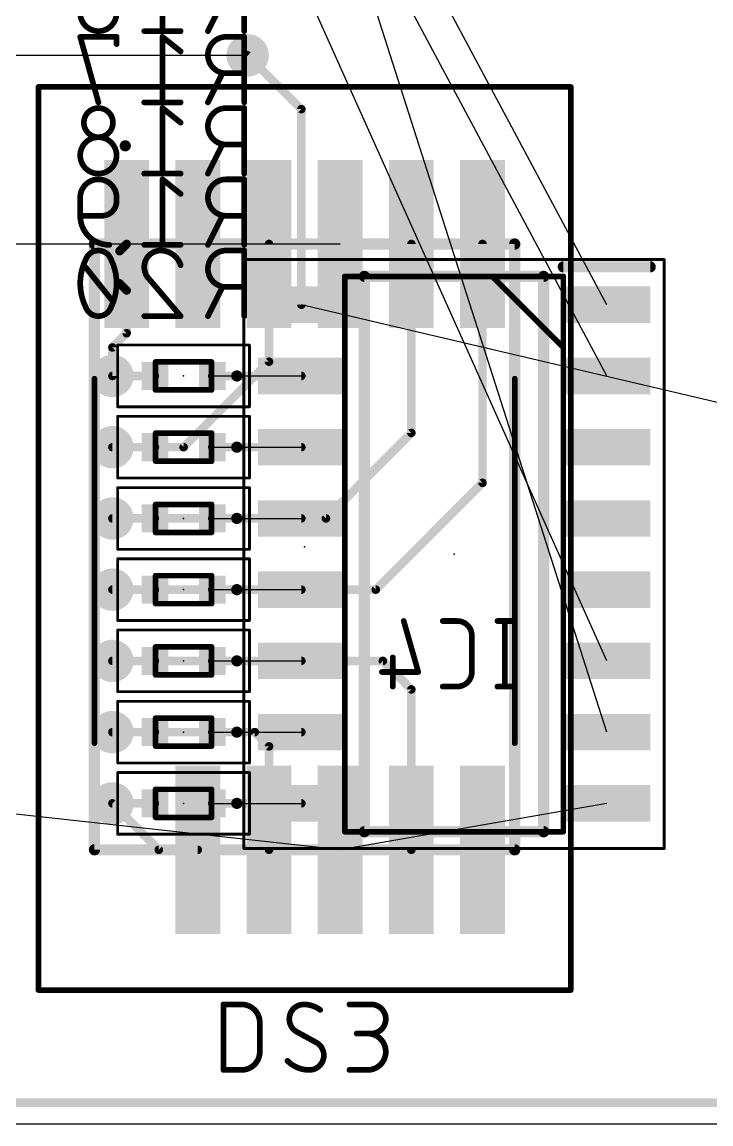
# Model space of a CAD drawing. Extents: x -15 to 70, y 0 to 100.
# Drawn here: x 25.18 to 37.48, y 0 to 19.64 of the extents above; entities that cross this region are included whole.
import ezdxf

# ---------------------------------------------------------------- set-up
doc = ezdxf.new("R2010")
doc.units = 0
for name, color, linetype in [('1', 12, 'CONTINUOUS'), ('15', 12, 'CONTINUOUS'), ('16', 132, 'CONTINUOUS'), ('18', 110, 'CONTINUOUS'), ('19', 53, 'CONTINUOUS'), ('2', 132, 'CONTINUOUS'), ('20', 31, 'CONTINUOUS'), ('21', 253, 'CONTINUOUS'), ('22', 253, 'CONTINUOUS'), ('23', 53, 'CONTINUOUS'), ('24', 53, 'CONTINUOUS'), ('25', 253, 'CONTINUOUS'), ('26', 253, 'CONTINUOUS'), ('51', 253, 'CONTINUOUS'), ('52', 253, 'CONTINUOUS')]:
    doc.layers.add(name, color=color, linetype=linetype)

# ---------------------------------------------------------------- blocks, each defined once
blk = doc.blocks.new('RECT')
blk.add_solid([(-0.5, -0.5), (0.5, -0.5), (-0.5, 0.5), (0.5, 0.5)])
blk = doc.blocks.new('ROUNDV')
at = {"const_width": 0.5}
blk.add_lwpolyline([(0, -0.25, 1), (0, 0.25, 1), (0, -0.25)], format="xyb", dxfattribs=at)

msp = doc.modelspace()

# ---------------------------------------------------------------- linework, layer by layer
at = {"layer": '1', "const_width": 0.1524}
for points in [[(26.924, 15.56), (27.051, 15.687)], [(29.591, 13.589), (29.591, 15.687)], [(32.131, 12.319), (32.131, 15.687)], [(33.401, 11.43), (33.401, 15.687)], [(26.924, 14.986), (26.924, 15.56)], [(27.051, 14.859), (26.924, 14.986)], [(27.051, 14.097), (27.051, 14.859)], [(26.797, 13.843), (27.051, 14.097)], [(26.797, 13.335), (26.797, 13.843)], [(28.067, 12.065), (29.591, 13.589)], [(30.607, 10.795), (32.131, 12.319)], [(26.797, 12.065), (28.067, 12.065)], [(31.496, 9.525), (33.401, 11.43)], [(26.797, 10.795), (30.607, 10.795)], [(26.797, 9.525), (31.496, 9.525)], [(26.797, 8.255), (31.623, 8.255)], [(31.623, 8.255), (32.131, 7.747)], [(32.131, 7.747), (32.131, 4.887)], [(26.797, 6.985), (29.337, 6.985)], [(29.337, 6.985), (29.591, 6.731)], [(29.591, 6.731), (29.591, 4.887)], [(26.797, 5.715), (27.625, 4.887)], [(27.625, 4.887), (28.321, 4.887)]]:
    msp.add_lwpolyline(points, dxfattribs=at)
at = {"layer": '1', "const_width": 0.0762}
for points in [[(27.0779, 15.6601, 1), (27.0241, 15.7139)], [(29.6291, 15.687, 1), (29.5529, 15.687)], [(32.1691, 15.687, 1), (32.0929, 15.687)], [(33.4391, 15.687, 1), (33.3629, 15.687)], [(26.9621, 15.56, 1), (26.8859, 15.56)], [(26.8971, 15.5869, 1), (26.9509, 15.5331)], [(26.8859, 14.986, 1), (26.9621, 14.986)], [(26.9509, 15.0129, 1), (26.8971, 14.9591)], [(27.0891, 14.859, 1), (27.0129, 14.859)], [(27.0241, 14.8321, 1), (27.0779, 14.8859)], [(27.0779, 14.0701, 1), (27.0241, 14.1239)], [(27.0129, 14.097, 1), (27.0891, 14.097)], [(26.8351, 13.843, 1), (26.7589, 13.843)], [(26.7701, 13.8699, 1), (26.8239, 13.8161)], [(29.5529, 13.589, 1), (29.6291, 13.589)], [(29.6179, 13.5621, 1), (29.5641, 13.6159)], [(26.7589, 13.335, 1), (26.8351, 13.335)], [(32.1579, 12.2921, 1), (32.1041, 12.3459)], [(32.0929, 12.319, 1), (32.1691, 12.319)], [(26.797, 12.1031, 1), (26.797, 12.0269)], [(28.0401, 12.0919, 1), (28.0939, 12.0381)], [(28.067, 12.0269, 1), (28.067, 12.1031)], [(33.3629, 11.43, 1), (33.4391, 11.43)], [(33.4279, 11.4031, 1), (33.3741, 11.4569)], [(26.797, 10.8331, 1), (26.797, 10.7569)], [(30.5801, 10.8219, 1), (30.6339, 10.7681)], [(30.607, 10.7569, 1), (30.607, 10.8331)], [(26.797, 9.5631, 1), (26.797, 9.4869)], [(31.4691, 9.5519, 1), (31.5229, 9.4981)], [(31.496, 9.4869, 1), (31.496, 9.5631)], [(26.797, 8.2931, 1), (26.797, 8.2169)], [(31.6499, 8.2819, 1), (31.5961, 8.2281)], [(31.623, 8.2169, 1), (31.623, 8.2931)], [(32.1691, 7.747, 1), (32.0929, 7.747)], [(32.1041, 7.7201, 1), (32.1579, 7.7739)], [(26.797, 7.0231, 1), (26.797, 6.9469)], [(29.3639, 7.0119, 1), (29.3101, 6.9581)], [(29.337, 6.9469, 1), (29.337, 7.0231)], [(29.6291, 6.731, 1), (29.5529, 6.731)], [(29.5641, 6.7041, 1), (29.6179, 6.7579)], [(26.8239, 5.7419, 1), (26.7701, 5.6881)], [(27.625, 4.9251, 1), (27.625, 4.8489)], [(27.5981, 4.8601, 1), (27.6519, 4.9139)], [(28.321, 4.8489, 1), (28.321, 4.9251)], [(29.5529, 4.887, 1), (29.6291, 4.887)], [(32.0929, 4.887, 1), (32.1691, 4.887)]]:
    msp.add_lwpolyline(points, format="xyb", dxfattribs=at)
at = {"layer": '15', "const_width": 0.1524}
msp.add_lwpolyline([(69.215, 0.381), (0.381, 0.381)], dxfattribs=at)
at = {"layer": '16', "const_width": 0.1524}
for points in [[(30.168, 18.092), (29.21, 19.05)], [(30.168, 14.605), (30.168, 18.092)], [(27.555, 13.335), (26.797, 13.335)], [(28.579, 13.335), (30.168, 13.335)], [(27.555, 12.065), (26.797, 12.065)], [(28.579, 12.065), (30.168, 12.065)], [(27.555, 10.795), (26.797, 10.795)], [(28.579, 10.795), (30.168, 10.795)], [(27.555, 9.525), (26.797, 9.525)], [(28.579, 9.525), (30.168, 9.525)], [(27.555, 8.255), (26.797, 8.255)], [(28.579, 8.255), (30.168, 8.255)], [(27.555, 6.985), (26.797, 6.985)], [(28.579, 6.985), (30.168, 6.985)], [(27.555, 5.715), (26.797, 5.715)], [(28.579, 5.715), (30.168, 5.715)]]:
    msp.add_lwpolyline(points, dxfattribs=at)
at = {"layer": '16', "const_width": 0.0762}
for points in [[(29.2369, 19.0769, 1), (29.1831, 19.0231)], [(30.2061, 18.092, 1), (30.1299, 18.092)], [(30.1411, 18.0651, 1), (30.1949, 18.1189)], [(30.1299, 14.605, 1), (30.2061, 14.605)], [(26.797, 13.3731, 1), (26.797, 13.2969)], [(27.555, 13.2969, 1), (27.555, 13.3731)], [(28.579, 13.3731, 1), (28.579, 13.2969)], [(30.168, 13.2969, 1), (30.168, 13.3731)], [(26.797, 12.1031, 1), (26.797, 12.0269)], [(27.555, 12.0269, 1), (27.555, 12.1031)], [(28.579, 12.1031, 1), (28.579, 12.0269)], [(30.168, 12.0269, 1), (30.168, 12.1031)], [(26.797, 10.8331, 1), (26.797, 10.7569)], [(27.555, 10.7569, 1), (27.555, 10.8331)], [(28.579, 10.8331, 1), (28.579, 10.7569)], [(30.168, 10.7569, 1), (30.168, 10.8331)], [(26.797, 9.5631, 1), (26.797, 9.4869)], [(27.555, 9.4869, 1), (27.555, 9.5631)], [(28.579, 9.5631, 1), (28.579, 9.4869)], [(30.168, 9.4869, 1), (30.168, 9.5631)], [(26.797, 8.2931, 1), (26.797, 8.2169)], [(27.555, 8.2169, 1), (27.555, 8.2931)], [(28.579, 8.2931, 1), (28.579, 8.2169)], [(30.168, 8.2169, 1), (30.168, 8.2931)], [(26.797, 7.0231, 1), (26.797, 6.9469)], [(27.555, 6.9469, 1), (27.555, 7.0231)], [(28.579, 7.0231, 1), (28.579, 6.9469)], [(30.168, 6.9469, 1), (30.168, 7.0231)], [(26.797, 5.7531, 1), (26.797, 5.6769)], [(27.555, 5.6769, 1), (27.555, 5.7531)], [(28.579, 5.7531, 1), (28.579, 5.6769)], [(30.168, 5.6769, 1), (30.168, 5.7531)]]:
    msp.add_lwpolyline(points, format="xyb", dxfattribs=at)
at = {"layer": '19'}
for p, q in [((35.618, 6.985), (28.551, 29.083)), ((35.618, 14.605), (28.551, 27.813)), ((35.618, 13.335), (28.551, 26.543)), ((35.618, 8.255), (28.551, 24.003)), ((29.21, 19.05), (17.78, 19.05)), ((30.861, 15.687), (19.812, 15.687)), ((44.749, 11.176), (30.168, 14.605)), ((28.579, 13.335), (30.168, 13.335)), ((28.579, 12.065), (30.168, 12.065)), ((28.579, 10.795), (30.168, 10.795)), ((28.579, 9.525), (30.168, 9.525)), ((28.579, 8.255), (30.168, 8.255)), ((28.579, 6.985), (30.168, 6.985)), ((30.861, 4.887), (23.299, 5.715)), ((28.579, 5.715), (30.168, 5.715)), ((35.618, 5.715), (30.861, 4.887))]:
    msp.add_line(p, q, dxfattribs=at)
at = {"layer": '2', "const_width": 0.1524}
msp.add_lwpolyline([(69.215, 0.381), (0.381, 0.381)], dxfattribs=at)
at = {"layer": '20'}
msp.add_line((0, 0), (69.596, 0), dxfattribs=at)
at = {"layer": '21'}
for points, const_width in [([(27.026, 17.487, 1), (27.026, 17.387)], 0.1), ([(27.026, 17.387, 1), (27.026, 17.487)], 0.1), ([(27.026, 17.512, 1), (27.026, 17.462)], 0.05), ([(27.026, 17.462, 1), (27.026, 17.512)], 0.05), ([(27.026, 17.412, 1), (27.026, 17.362)], 0.05), ([(27.026, 17.362, 1), (27.026, 17.412)], 0.05), ([(26.501, 13.287, 1), (26.451, 13.287)], 0.05), ([(34.001, 13.287, 1), (33.951, 13.287)], 0.05), ([(26.451, 6.787, 1), (26.501, 6.787)], 0.05), ([(33.951, 6.787, 1), (34.001, 6.787)], 0.05)]:
    msp.add_lwpolyline(points, format="xyb", dxfattribs=dict(at, const_width=const_width))
at = {"layer": '21', "const_width": 0.1}
for points in [[(26.476, 13.287), (26.476, 6.787)], [(33.976, 13.287), (33.976, 6.787)]]:
    msp.add_lwpolyline(points, dxfattribs=at)
at = {"layer": '22', "const_width": 0.2}
for points in [[(36.393, 15.28), (34.843, 15.28)], [(34.493, 15.11), (31.293, 15.11)], [(31.293, 15.11), (31.293, 5.21)], [(34.493, 5.21), (34.493, 15.11)], [(31.293, 5.21), (34.493, 5.21)]]:
    msp.add_lwpolyline(points, dxfattribs=at)
at = {"layer": '22'}
for points, const_width in [([(34.843, 15.33, 1), (34.843, 15.23)], 0.1), ([(36.393, 15.23, 1), (36.393, 15.33)], 0.1), ([(31.293, 15.16, 1), (31.293, 15.06)], 0.1), ([(31.343, 15.11, 1), (31.243, 15.11)], 0.1), ([(34.543, 15.11, 1), (34.443, 15.11)], 0.1), ([(34.493, 15.06, 1), (34.493, 15.16)], 0.1), ([(29.017, 13.385, 1), (29.017, 13.285)], 0.1), ([(29.017, 13.285, 1), (29.017, 13.385)], 0.1), ([(29.017, 13.41, 1), (29.017, 13.36)], 0.05), ([(29.017, 13.36, 1), (29.017, 13.41)], 0.05), ([(29.017, 13.31, 1), (29.017, 13.26)], 0.05), ([(29.017, 13.26, 1), (29.017, 13.31)], 0.05), ([(29.017, 12.115, 1), (29.017, 12.015)], 0.1), ([(29.017, 12.015, 1), (29.017, 12.115)], 0.1), ([(29.017, 12.14, 1), (29.017, 12.09)], 0.05), ([(29.017, 12.04, 1), (29.017, 11.99)], 0.05), ([(29.017, 12.09, 1), (29.017, 12.14)], 0.05), ([(29.017, 11.99, 1), (29.017, 12.04)], 0.05), ([(29.017, 10.845, 1), (29.017, 10.745)], 0.1), ([(29.017, 10.745, 1), (29.017, 10.845)], 0.1), ([(29.017, 10.87, 1), (29.017, 10.82)], 0.05), ([(29.017, 10.82, 1), (29.017, 10.87)], 0.05), ([(29.017, 10.77, 1), (29.017, 10.72)], 0.05), ([(29.017, 10.72, 1), (29.017, 10.77)], 0.05), ([(29.017, 9.575, 1), (29.017, 9.475)], 0.1), ([(29.017, 9.475, 1), (29.017, 9.575)], 0.1), ([(29.017, 9.6, 1), (29.017, 9.55)], 0.05), ([(29.017, 9.5, 1), (29.017, 9.45)], 0.05), ([(29.017, 9.55, 1), (29.017, 9.6)], 0.05), ([(29.017, 9.45, 1), (29.017, 9.5)], 0.05), ([(29.017, 8.305, 1), (29.017, 8.205)], 0.1), ([(29.017, 8.205, 1), (29.017, 8.305)], 0.1), ([(29.017, 8.33, 1), (29.017, 8.28)], 0.05), ([(29.017, 8.23, 1), (29.017, 8.18)], 0.05), ([(29.017, 8.28, 1), (29.017, 8.33)], 0.05), ([(29.017, 8.18, 1), (29.017, 8.23)], 0.05), ([(29.017, 7.035, 1), (29.017, 6.935)], 0.1), ([(29.017, 6.935, 1), (29.017, 7.035)], 0.1), ([(29.017, 7.06, 1), (29.017, 7.01)], 0.05), ([(29.017, 7.01, 1), (29.017, 7.06)], 0.05), ([(29.017, 6.96, 1), (29.017, 6.91)], 0.05), ([(29.017, 6.91, 1), (29.017, 6.96)], 0.05), ([(29.017, 5.765, 1), (29.017, 5.665)], 0.1), ([(29.017, 5.665, 1), (29.017, 5.765)], 0.1), ([(29.017, 5.79, 1), (29.017, 5.74)], 0.05), ([(29.017, 5.69, 1), (29.017, 5.64)], 0.05), ([(29.017, 5.74, 1), (29.017, 5.79)], 0.05), ([(29.017, 5.64, 1), (29.017, 5.69)], 0.05), ([(31.293, 5.26, 1), (31.293, 5.16)], 0.1), ([(34.493, 5.16, 1), (34.493, 5.26)], 0.1), ([(31.243, 5.21, 1), (31.343, 5.21)], 0.1), ([(34.443, 5.21, 1), (34.543, 5.21)], 0.1)]:
    msp.add_lwpolyline(points, format="xyb", dxfattribs=dict(at, const_width=const_width))
at = {"layer": '23'}
msp.add_point((30.226, 10.287), dxfattribs=at)
at = {"layer": '24'}
for p in [(28.067, 13.335), (28.067, 12.065), (28.067, 10.795), (32.893, 10.16), (28.067, 9.525), (28.067, 8.255), (28.067, 6.985), (28.067, 5.715)]:
    msp.add_point(p, dxfattribs=at)
at = {"layer": '25', "const_width": 0.1016}
for points in [[(28.7775, 0.9628), (28.7775, 2.1312)], [(28.7775, 2.1312), (29.1021, 2.1312)], [(31.0254, 2.1312), (31.4149, 2.1312)], [(29.4266, 1.8066), (29.4266, 1.2874)], [(30.4398, 1.4496), (30.0828, 1.6444)], [(31.4149, 1.6119), (31.1552, 1.6119)], [(29.1021, 0.9628), (28.7775, 0.9628)], [(31.0254, 0.9628), (31.3499, 0.9628)]]:
    msp.add_lwpolyline(points, dxfattribs=at)
at = {"layer": '25'}
for points, const_width in [([(28.8029, 2.1312, 1), (28.7521, 2.1312)], 0.0508), ([(28.7775, 2.1566, 1), (28.7775, 2.1058)], 0.0508), ([(29.4266, 1.8066, 0.4142), (29.1021, 2.1312)], 0.1016), ([(29.1021, 2.1566, 1), (29.1021, 2.1058)], 0.0508), ([(29.1021, 2.1058, 1), (29.1021, 2.1566)], 0.0508), ([(30.2126, 2.1312, 0.4142), (29.953, 1.8716)], 0.1016), ([(30.5047, 2.0338, 0.1623), (30.2126, 2.1312)], 0.1016), ([(30.2126, 2.1566, 1), (30.2126, 2.1058)], 0.0508), ([(30.2126, 2.1058, 1), (30.2126, 2.1566)], 0.0508), ([(31.0254, 2.1566, 1), (31.0254, 2.1058)], 0.0508), ([(31.4149, 1.6119, 1), (31.4149, 2.1312)], 0.1016), ([(31.4149, 2.1566, 1), (31.4149, 2.1058)], 0.0508), ([(31.4149, 2.1058, 1), (31.4149, 2.1566)], 0.0508), ([(30.4895, 2.0135, 1), (30.5199, 2.0542)], 0.0508), ([(29.452, 1.8066, 1), (29.4012, 1.8066)], 0.0508), ([(29.4012, 1.8066, 1), (29.452, 1.8066)], 0.0508), ([(29.953, 1.8716, 0.2656), (30.0828, 1.6444)], 0.1016), ([(29.9783, 1.8716, 1), (29.9276, 1.8716)], 0.0508), ([(29.9276, 1.8716, 1), (29.9784, 1.8716)], 0.0508), ([(30.0949, 1.6667, 1), (30.0706, 1.6221)], 0.0508), ([(30.0699, 1.6225, 1), (30.0957, 1.6662)], 0.0508), ([(31.1552, 1.6373, 1), (31.1552, 1.5865)], 0.0508), ([(31.3499, 0.9628, 1), (31.3499, 1.6119)], 0.1016), ([(31.3499, 1.6373, 1), (31.3499, 1.5865)], 0.0508), ([(31.4149, 1.6373, 1), (31.4149, 1.5865)], 0.0508), ([(31.4149, 1.5865, 1), (31.4149, 1.6373)], 0.0508), ([(30.5696, 1.2224, 0.2656), (30.4398, 1.4496)], 0.1016), ([(30.4527, 1.4715, 1), (30.4269, 1.4277)], 0.0508), ([(30.4276, 1.4273, 1), (30.4519, 1.4719)], 0.0508), ([(29.1021, 0.9628, 0.4142), (29.4266, 1.2874)], 0.1016), ([(29.452, 1.2874, 1), (29.4012, 1.2874)], 0.0508), ([(29.4012, 1.2874, 1), (29.452, 1.2874)], 0.0508), ([(30.31, 0.9628, 0.4142), (30.5696, 1.2224)], 0.1016), ([(30.595, 1.2224, 1), (30.5442, 1.2224)], 0.0508), ([(30.5442, 1.2224, 1), (30.595, 1.2224)], 0.0508), ([(28.7775, 0.9882, 1), (28.7775, 0.9374)], 0.0508), ([(28.7521, 0.9628, 1), (28.8029, 0.9628)], 0.0508), ([(29.1021, 0.9882, 1), (29.1021, 0.9374)], 0.0508), ([(29.1021, 0.9374, 1), (29.1021, 0.9882)], 0.0508), ([(29.9205, 1.1251, 0.2), (30.31, 0.9628)], 0.1016), ([(29.9385, 1.143, 1), (29.9025, 1.1072)], 0.0508), ([(30.31, 0.9882, 1), (30.31, 0.9374)], 0.0508), ([(30.31, 0.9374, 1), (30.31, 0.9882)], 0.0508), ([(31.0254, 0.9882, 1), (31.0254, 0.9374)], 0.0508), ([(31.3499, 0.9882, 1), (31.3499, 0.9374)], 0.0508), ([(31.3499, 0.9374, 1), (31.3499, 0.9882)], 0.0508)]:
    msp.add_lwpolyline(points, format="xyb", dxfattribs=dict(at, const_width=const_width))
at = {"layer": '26', "const_width": 0.1016}
for points in [[(27.6897, 20.6502), (27.6897, 19.4818)], [(29.1499, 19.4818), (29.1499, 20.6502)], [(28.5008, 19.4818), (28.7604, 20.0011)], [(28.0142, 19.4818), (27.3651, 19.4818)], [(26.8712, 19.3802), (26.2221, 19.3802)], [(26.2221, 19.3802), (26.5467, 18.2118)], [(26.8712, 19.2504), (26.8712, 19.3802)], [(28.0142, 19.1206), (27.6897, 19.3802)], [(27.6897, 19.3802), (27.6897, 18.2118)], [(29.1499, 19.3802), (28.8253, 19.3802)], [(29.1499, 18.2118), (29.1499, 19.3802)], [(28.5008, 18.2118), (28.7604, 18.7311)], [(28.8253, 18.7311), (29.1499, 18.7311)], [(28.0142, 18.2118), (27.3651, 18.2118)], [(28.0142, 17.8506), (27.6897, 18.1102)], [(27.6897, 18.1102), (27.6897, 16.9418)], [(29.1499, 18.1102), (28.8253, 18.1102)], [(29.1499, 16.9418), (29.1499, 18.1102)], [(28.5008, 16.9418), (28.7604, 17.4611)], [(28.8253, 17.4611), (29.1499, 17.4611)], [(28.0142, 16.9418), (27.3651, 16.9418)], [(28.0142, 16.5806), (27.6897, 16.8402)], [(27.6897, 16.8402), (27.6897, 15.6718)], [(29.1499, 16.8402), (28.8253, 16.8402)], [(29.1499, 15.6718), (29.1499, 16.8402)], [(26.2221, 16.5156), (26.2221, 16.1911)], [(26.8712, 16.4507), (26.8712, 16.5156)], [(26.2221, 16.1911), (26.6116, 16.1911)], [(28.5008, 15.6718), (28.7604, 16.1911)], [(28.8253, 16.1911), (29.1499, 16.1911)], [(28.0142, 15.6718), (27.3651, 15.6718)], [(29.1499, 15.5702), (28.8253, 15.5702)], [(29.1499, 14.4018), (29.1499, 15.5702)], [(26.8063, 14.6614), (26.287, 15.3106)], [(27.4625, 15.0509), (28.0142, 14.4018)], [(28.5008, 14.4018), (28.7604, 14.9211)], [(28.8253, 14.9211), (29.1499, 14.9211)], [(28.0142, 14.4018), (27.3651, 14.4018)], [(31.9948, 8.9662), (32.2545, 8.0574)], [(32.9506, 8.9662), (32.691, 8.9662)], [(33.9266, 8.9662), (33.667, 8.9662)], [(33.7968, 8.9662), (33.7968, 7.7978)], [(33.2103, 8.0574), (33.2103, 8.7066)], [(31.8001, 8.3171), (31.8001, 7.7978)], [(32.2545, 8.0574), (31.6054, 8.0574)], [(32.691, 7.7978), (32.9506, 7.7978)], [(33.9266, 7.7978), (33.667, 7.7978)]]:
    msp.add_lwpolyline(points, dxfattribs=at)
at = {"layer": '26'}
for points, const_width in [([(26.2221, 19.8064, 1), (26.8712, 19.8064)], 0.1016), ([(27.3651, 19.5072, 1), (27.3651, 19.4564)], 0.0508), ([(27.6643, 19.4818, 1), (27.7151, 19.4818)], 0.0508), ([(28.0142, 19.4564, 1), (28.0142, 19.5072)], 0.0508), ([(28.478, 19.4932, 1), (28.5235, 19.4704)], 0.0508), ([(29.1245, 19.4818, 1), (29.1753, 19.4818)], 0.0508), ([(26.2221, 19.4056, 1), (26.2221, 19.3548)], 0.0508), ([(26.2466, 19.387, 1), (26.1977, 19.3734)], 0.0508), ([(26.8966, 19.3802, 1), (26.8458, 19.3802)], 0.0508), ([(26.8458, 19.2504, 1), (26.8966, 19.2504)], 0.0508), ([(26.8712, 19.3548, 1), (26.8712, 19.4056)], 0.0508), ([(27.7055, 19.4, 1), (27.6738, 19.3604)], 0.0508), ([(27.7151, 19.3802, 1), (27.6643, 19.3802)], 0.0508), ([(28.8253, 19.3802, 1), (28.8253, 18.7311)], 0.1016), ([(28.8253, 19.4056, 1), (28.8253, 19.3548)], 0.0508), ([(28.8253, 19.3548, 1), (28.8253, 19.4056)], 0.0508), ([(29.1753, 19.3802, 1), (29.1245, 19.3802)], 0.0508), ([(29.1499, 19.3548, 1), (29.1499, 19.4056)], 0.0508), ([(27.9984, 19.1007, 1), (28.0301, 19.1404)], 0.0508), ([(28.7831, 18.7197, 1), (28.7377, 18.7424)], 0.0508), ([(28.8253, 18.7565, 1), (28.8253, 18.7057)], 0.0508), ([(28.8253, 18.7057, 1), (28.8253, 18.7565)], 0.0508), ([(29.1499, 18.7057, 1), (29.1499, 18.7565)], 0.0508), ([(26.8063, 17.8506, 1), (26.287, 17.8506)], 0.1016), ([(26.5222, 18.205, 1), (26.5712, 18.2186)], 0.0508), ([(27.3651, 18.2372, 1), (27.3651, 18.1864)], 0.0508), ([(27.6643, 18.2118, 1), (27.7151, 18.2118)], 0.0508), ([(27.7055, 18.13, 1), (27.6738, 18.0904)], 0.0508), ([(27.7151, 18.1102, 1), (27.6643, 18.1102)], 0.0508), ([(28.0142, 18.1864, 1), (28.0142, 18.2372)], 0.0508), ([(28.478, 18.2232, 1), (28.5235, 18.2004)], 0.0508), ([(28.8253, 18.1102, 1), (28.8253, 17.4611)], 0.1016), ([(28.8253, 18.1356, 1), (28.8253, 18.0848)], 0.0508), ([(28.8253, 18.0848, 1), (28.8253, 18.1356)], 0.0508), ([(29.1245, 18.2118, 1), (29.1753, 18.2118)], 0.0508), ([(29.1753, 18.1102, 1), (29.1245, 18.1102)], 0.0508), ([(29.1499, 18.0848, 1), (29.1499, 18.1356)], 0.0508), ([(26.287, 17.8506, 1), (26.8063, 17.8506)], 0.1016), ([(26.3124, 17.8506, 1), (26.2616, 17.8506)], 0.0508), ([(26.8317, 17.8506, 1), (26.7809, 17.8506)], 0.0508), ([(27.9984, 17.8307, 1), (28.0301, 17.8704)], 0.0508), ([(26.2616, 17.8506, 1), (26.3124, 17.8506)], 0.0508), ([(26.7809, 17.8506, 1), (26.8317, 17.8506)], 0.0508), ([(26.8712, 17.2664, 1), (26.2221, 17.2664)], 0.1016), ([(28.7831, 17.4497, 1), (28.7377, 17.4724)], 0.0508), ([(28.8253, 17.4865, 1), (28.8253, 17.4357)], 0.0508), ([(28.8253, 17.4357, 1), (28.8253, 17.4865)], 0.0508), ([(29.1499, 17.4357, 1), (29.1499, 17.4865)], 0.0508), ([(26.2221, 17.2664, 1), (26.8712, 17.2664)], 0.1016), ([(26.2475, 17.2664, 1), (26.1967, 17.2664)], 0.0508), ([(26.1967, 17.2664, 1), (26.2475, 17.2664)], 0.0508), ([(26.8966, 17.2664, 1), (26.8458, 17.2664)], 0.0508), ([(26.8458, 17.2664, 1), (26.8966, 17.2664)], 0.0508), ([(27.3651, 16.9672, 1), (27.3651, 16.9164)], 0.0508), ([(27.6643, 16.9418, 1), (27.7151, 16.9418)], 0.0508), ([(28.0142, 16.9164, 1), (28.0142, 16.9672)], 0.0508), ([(28.478, 16.9532, 1), (28.5235, 16.9304)], 0.0508), ([(29.1245, 16.9418, 1), (29.1753, 16.9418)], 0.0508), ([(26.8712, 16.5156, 1), (26.2221, 16.5156)], 0.1016), ([(27.7055, 16.86, 1), (27.6738, 16.8204)], 0.0508), ([(27.7151, 16.8402, 1), (27.6643, 16.8402)], 0.0508), ([(28.8253, 16.8402, 1), (28.8253, 16.1911)], 0.1016), ([(28.8253, 16.8656, 1), (28.8253, 16.8148)], 0.0508), ([(28.8253, 16.8148, 1), (28.8253, 16.8656)], 0.0508), ([(29.1753, 16.8402, 1), (29.1245, 16.8402)], 0.0508), ([(29.1499, 16.8148, 1), (29.1499, 16.8656)], 0.0508), ([(26.2475, 16.5156, 1), (26.1967, 16.5156)], 0.0508), ([(26.1967, 16.5156, 1), (26.2475, 16.5156)], 0.0508), ([(26.6116, 16.1911, 0.4142), (26.8712, 16.4507)], 0.1016), ([(26.8966, 16.5156, 1), (26.8458, 16.5156)], 0.0508), ([(26.8458, 16.5156, 1), (26.8966, 16.5156)], 0.0508), ([(26.8966, 16.4507, 1), (26.8458, 16.4507)], 0.0508), ([(27.9984, 16.5607, 1), (28.0301, 16.6004)], 0.0508), ([(26.8458, 16.4507, 1), (26.8966, 16.4507)], 0.0508), ([(26.2221, 16.2165, 1), (26.2221, 16.1657)], 0.0508), ([(26.2221, 16.1911, 0.4142), (26.7414, 15.6718)], 0.1016), ([(26.2475, 16.1911, 1), (26.1967, 16.1911)], 0.0508), ([(26.1967, 16.1911, 1), (26.2475, 16.1911)], 0.0508), ([(26.6116, 16.2165, 1), (26.6116, 16.1657)], 0.0508), ([(26.6116, 16.1657, 1), (26.6116, 16.2165)], 0.0508), ([(28.7831, 16.1797, 1), (28.7377, 16.2024)], 0.0508), ([(28.8253, 16.2165, 1), (28.8253, 16.1657)], 0.0508), ([(28.8253, 16.1657, 1), (28.8253, 16.2165)], 0.0508), ([(29.1499, 16.1657, 1), (29.1499, 16.2165)], 0.0508), ([(26.7414, 15.6464, 1), (26.7414, 15.6972)], 0.0508), ([(27.3651, 15.6972, 1), (27.3651, 15.6464)], 0.0508), ([(28.0142, 15.6464, 1), (28.0142, 15.6972)], 0.0508), ([(26.5467, 15.5702, 0.3205), (26.3195, 15.4079)], 0.1016), ([(26.7739, 15.4079, 0.3205), (26.5467, 15.5702)], 0.1016), ([(26.5467, 15.5956, 1), (26.5467, 15.5448)], 0.0508), ([(26.5467, 15.5448, 1), (26.5467, 15.5956)], 0.0508), ([(27.6572, 15.5702, 0.4142), (27.3651, 15.2781)], 0.1016), ([(28.0142, 15.3106, 0.3252), (27.6572, 15.5702)], 0.1016), ([(27.6572, 15.5956, 1), (27.6572, 15.5448)], 0.0508), ([(27.6572, 15.5448, 1), (27.6572, 15.5956)], 0.0508), ([(27.6643, 15.6718, 1), (27.7151, 15.6718)], 0.0508), ([(28.478, 15.6832, 1), (28.5235, 15.6604)], 0.0508), ([(28.8253, 15.5702, 1), (28.8253, 14.9211)], 0.1016), ([(28.8253, 15.5956, 1), (28.8253, 15.5448)], 0.0508), ([(28.8253, 15.5448, 1), (28.8253, 15.5956)], 0.0508), ([(29.1245, 15.6718, 1), (29.1753, 15.6718)], 0.0508), ([(29.1753, 15.5702, 1), (29.1245, 15.5702)], 0.0508), ([(29.1499, 15.5448, 1), (29.1499, 15.5956)], 0.0508), ([(26.3195, 15.4079, 0.1139), (26.2221, 14.986)], 0.1016), ([(26.3069, 15.3264, 1), (26.2672, 15.2947)], 0.0508), ([(26.2955, 15.4162, 1), (26.3435, 15.3997)], 0.0508), ([(26.3423, 15.3968, 1), (26.2967, 15.4191)], 0.0508), ([(26.7967, 15.4191, 1), (26.751, 15.3968)], 0.0508), ([(26.8712, 14.986, 0.1139), (26.7739, 15.4079)], 0.1016), ([(26.7498, 15.3997, 1), (26.7979, 15.4162)], 0.0508), ([(27.3651, 15.2781, 0.2053), (27.4625, 15.0509)], 0.1016), ([(27.3905, 15.2781, 1), (27.3397, 15.2781)], 0.0508), ([(27.9901, 15.3027, 1), (28.0384, 15.3184)], 0.0508), ([(27.3397, 15.2781, 1), (27.3905, 15.2781)], 0.0508), ([(26.2221, 14.986, 0.1139), (26.3195, 14.5641)], 0.1016), ([(26.2475, 14.986, 1), (26.1967, 14.986)], 0.0508), ([(26.1967, 14.986, 1), (26.2475, 14.986)], 0.0508), ([(26.7739, 14.5641, 0.1139), (26.8712, 14.986)], 0.1016), ([(26.8966, 14.986, 1), (26.8458, 14.986)], 0.0508), ([(26.8458, 14.986, 1), (26.8966, 14.986)], 0.0508), ([(27.4818, 15.0674, 1), (27.4431, 15.0345)], 0.0508), ([(27.445, 15.0325, 1), (27.48, 15.0693)], 0.0508), ([(28.7831, 14.9097, 1), (28.7377, 14.9324)], 0.0508), ([(28.8253, 14.9465, 1), (28.8253, 14.8957)], 0.0508), ([(28.8253, 14.8957, 1), (28.8253, 14.9465)], 0.0508), ([(29.1499, 14.8957, 1), (29.1499, 14.9465)], 0.0508), ([(26.3195, 14.5641, 0.3205), (26.5467, 14.4018)], 0.1016), ([(26.3435, 14.5723, 1), (26.2955, 14.5558)], 0.0508), ([(26.2967, 14.5529, 1), (26.3423, 14.5752)], 0.0508), ([(26.5467, 14.4018, 0.3205), (26.7739, 14.5641)], 0.1016), ([(26.751, 14.5752, 1), (26.7967, 14.5529)], 0.0508), ([(26.7979, 14.5558, 1), (26.7498, 14.5723)], 0.0508), ([(26.7865, 14.6456, 1), (26.8262, 14.6773)], 0.0508), ([(26.5467, 14.4272, 1), (26.5467, 14.3764)], 0.0508), ([(26.5467, 14.3764, 1), (26.5467, 14.4272)], 0.0508), ([(27.3651, 14.4272, 1), (27.3651, 14.3764)], 0.0508), ([(27.9949, 14.3853, 1), (28.0336, 14.4183)], 0.0508), ([(28.0142, 14.3764, 1), (28.0142, 14.4272)], 0.0508), ([(28.478, 14.4132, 1), (28.5235, 14.3904)], 0.0508), ([(29.1245, 14.4018, 1), (29.1753, 14.4018)], 0.0508), ([(32.0193, 8.9732, 1), (31.9704, 8.9592)], 0.0508), ([(32.691, 8.9916, 1), (32.691, 8.9408)], 0.0508), ([(33.2103, 8.7066, 0.4142), (32.9506, 8.9662)], 0.1016), ([(32.9506, 8.9916, 1), (32.9506, 8.9408)], 0.0508), ([(32.9506, 8.9408, 1), (32.9506, 8.9916)], 0.0508), ([(33.667, 8.9916, 1), (33.667, 8.9408)], 0.0508), ([(33.8222, 8.9662, 1), (33.7714, 8.9662)], 0.0508), ([(33.9266, 8.9408, 1), (33.9266, 8.9916)], 0.0508), ([(33.2357, 8.7066, 1), (33.1849, 8.7066)], 0.0508), ([(33.1849, 8.7066, 1), (33.2357, 8.7066)], 0.0508), ([(31.8255, 8.3171, 1), (31.7747, 8.3171)], 0.0508), ([(31.6054, 8.0828, 1), (31.6054, 8.032)], 0.0508), ([(32.23, 8.0505, 1), (32.2789, 8.0644)], 0.0508), ([(32.2545, 8.032, 1), (32.2545, 8.0828)], 0.0508), ([(32.9506, 7.7978, 0.4142), (33.2103, 8.0574)], 0.1016), ([(33.2357, 8.0574, 1), (33.1849, 8.0574)], 0.0508), ([(33.1849, 8.0574, 1), (33.2357, 8.0574)], 0.0508), ([(31.7747, 7.7978, 1), (31.8255, 7.7978)], 0.0508), ([(32.691, 7.8232, 1), (32.691, 7.7724)], 0.0508), ([(32.9506, 7.8232, 1), (32.9506, 7.7724)], 0.0508), ([(32.9506, 7.7724, 1), (32.9506, 7.8232)], 0.0508), ([(33.667, 7.8232, 1), (33.667, 7.7724)], 0.0508), ([(33.7714, 7.7978, 1), (33.8222, 7.7978)], 0.0508), ([(33.9266, 7.7724, 1), (33.9266, 7.8232)], 0.0508)]:
    msp.add_lwpolyline(points, format="xyb", dxfattribs=dict(at, const_width=const_width))
at = {"layer": '51'}
for points, const_width in [([(25.476, 18.487), (34.976, 18.487)], 0.1), ([(25.476, 2.387), (25.476, 18.487)], 0.1), ([(34.976, 18.487), (34.976, 2.387)], 0.1), ([(26.476, 15.687), (33.976, 15.687)], 0.2), ([(26.476, 4.887), (26.476, 15.687)], 0.2), ([(33.976, 15.687), (33.976, 4.887)], 0.2), ([(33.976, 4.887), (26.476, 4.887)], 0.2), ([(34.976, 2.387), (25.476, 2.387)], 0.1)]:
    msp.add_lwpolyline(points, dxfattribs=dict(at, const_width=const_width))
for points, const_width in [([(25.476, 18.512, 1), (25.476, 18.462)], 0.05), ([(25.501, 18.487, 1), (25.451, 18.487)], 0.05), ([(35.001, 18.487, 1), (34.951, 18.487)], 0.05), ([(34.976, 18.462, 1), (34.976, 18.512)], 0.05), ([(26.476, 15.737, 1), (26.476, 15.637)], 0.1), ([(26.526, 15.687, 1), (26.426, 15.687)], 0.1), ([(34.026, 15.687, 1), (33.926, 15.687)], 0.1), ([(33.976, 15.637, 1), (33.976, 15.737)], 0.1), ([(26.476, 4.937, 1), (26.476, 4.837)], 0.1), ([(26.426, 4.887, 1), (26.526, 4.887)], 0.1), ([(33.926, 4.887, 1), (34.026, 4.887)], 0.1), ([(33.976, 4.837, 1), (33.976, 4.937)], 0.1), ([(25.476, 2.412, 1), (25.476, 2.362)], 0.05), ([(25.451, 2.387, 1), (25.501, 2.387)], 0.05), ([(34.951, 2.387, 1), (35.001, 2.387)], 0.05), ([(34.976, 2.362, 1), (34.976, 2.412)], 0.05)]:
    msp.add_lwpolyline(points, format="xyb", dxfattribs=dict(at, const_width=const_width))
at = {"layer": '52'}
for points, const_width in [([(36.643, 15.41), (29.143, 15.41)], 0.05), ([(29.143, 15.41), (29.143, 4.91)], 0.05), ([(36.643, 4.91), (36.643, 15.41)], 0.05), ([(34.843, 15.11), (30.943, 15.11)], 0.1), ([(30.943, 15.11), (30.943, 5.21)], 0.1), ([(34.843, 13.84), (33.573, 15.11)], 0.1), ([(34.843, 5.21), (34.843, 15.11)], 0.1), ([(29.242, 13.885), (26.892, 13.885)], 0.05), ([(26.892, 13.885), (26.892, 12.785)], 0.05), ([(29.242, 12.785), (29.242, 13.885)], 0.05), ([(28.567, 13.585), (27.567, 13.585)], 0.1), ([(27.567, 13.585), (27.567, 13.085)], 0.1), ([(28.567, 13.085), (28.567, 13.585)], 0.1), ([(27.567, 13.085), (28.567, 13.085)], 0.1), ([(26.892, 12.785), (29.242, 12.785)], 0.05), ([(29.242, 12.615), (26.892, 12.615)], 0.05), ([(26.892, 12.615), (26.892, 11.515)], 0.05), ([(29.242, 11.515), (29.242, 12.615)], 0.05), ([(28.567, 12.315), (27.567, 12.315)], 0.1), ([(27.567, 12.315), (27.567, 11.815)], 0.1), ([(28.567, 11.815), (28.567, 12.315)], 0.1), ([(27.567, 11.815), (28.567, 11.815)], 0.1), ([(26.892, 11.515), (29.242, 11.515)], 0.05), ([(29.242, 11.345), (26.892, 11.345)], 0.05), ([(26.892, 11.345), (26.892, 10.245)], 0.05), ([(29.242, 10.245), (29.242, 11.345)], 0.05), ([(28.567, 11.045), (27.567, 11.045)], 0.1), ([(27.567, 11.045), (27.567, 10.545)], 0.1), ([(28.567, 10.545), (28.567, 11.045)], 0.1), ([(27.567, 10.545), (28.567, 10.545)], 0.1), ([(26.892, 10.245), (29.242, 10.245)], 0.05), ([(29.242, 10.075), (26.892, 10.075)], 0.05), ([(26.892, 10.075), (26.892, 8.975)], 0.05), ([(29.242, 8.975), (29.242, 10.075)], 0.05), ([(28.567, 9.775), (27.567, 9.775)], 0.1), ([(27.567, 9.775), (27.567, 9.275)], 0.1), ([(28.567, 9.275), (28.567, 9.775)], 0.1), ([(27.567, 9.275), (28.567, 9.275)], 0.1), ([(26.892, 8.975), (29.242, 8.975)], 0.05), ([(29.242, 8.805), (26.892, 8.805)], 0.05), ([(26.892, 8.805), (26.892, 7.705)], 0.05), ([(29.242, 7.705), (29.242, 8.805)], 0.05), ([(28.567, 8.505), (27.567, 8.505)], 0.1), ([(27.567, 8.505), (27.567, 8.005)], 0.1), ([(28.567, 8.005), (28.567, 8.505)], 0.1), ([(27.567, 8.005), (28.567, 8.005)], 0.1), ([(26.892, 7.705), (29.242, 7.705)], 0.05), ([(29.242, 7.535), (26.892, 7.535)], 0.05), ([(26.892, 7.535), (26.892, 6.435)], 0.05), ([(29.242, 6.435), (29.242, 7.535)], 0.05), ([(28.567, 7.235), (27.567, 7.235)], 0.1), ([(27.567, 7.235), (27.567, 6.735)], 0.1), ([(28.567, 6.735), (28.567, 7.235)], 0.1), ([(27.567, 6.735), (28.567, 6.735)], 0.1), ([(26.892, 6.435), (29.242, 6.435)], 0.05), ([(29.242, 6.265), (26.892, 6.265)], 0.05), ([(26.892, 6.265), (26.892, 5.165)], 0.05), ([(29.242, 5.165), (29.242, 6.265)], 0.05), ([(28.567, 5.965), (27.567, 5.965)], 0.1), ([(27.567, 5.965), (27.567, 5.465)], 0.1), ([(28.567, 5.465), (28.567, 5.965)], 0.1), ([(27.567, 5.465), (28.567, 5.465)], 0.1), ([(26.892, 5.165), (29.242, 5.165)], 0.05), ([(30.943, 5.21), (34.843, 5.21)], 0.1), ([(29.143, 4.91), (36.643, 4.91)], 0.05)]:
    msp.add_lwpolyline(points, dxfattribs=dict(at, const_width=const_width))
for points, const_width in [([(29.143, 15.4225, 1), (29.143, 15.3975)], 0.025), ([(29.1555, 15.41, 1), (29.1305, 15.41)], 0.025), ([(36.6555, 15.41, 1), (36.6305, 15.41)], 0.025), ([(36.643, 15.3975, 1), (36.643, 15.4225)], 0.025), ([(30.943, 15.135, 1), (30.943, 15.085)], 0.05), ([(30.968, 15.11, 1), (30.918, 15.11)], 0.05), ([(33.5907, 15.1277, 1), (33.5553, 15.0923)], 0.05), ([(34.868, 15.11, 1), (34.818, 15.11)], 0.05), ([(34.843, 15.085, 1), (34.843, 15.135)], 0.05), ([(26.892, 13.8975, 1), (26.892, 13.8725)], 0.025), ([(26.9045, 13.885, 1), (26.8795, 13.885)], 0.025), ([(29.2545, 13.885, 1), (29.2295, 13.885)], 0.025), ([(29.242, 13.8725, 1), (29.242, 13.8975)], 0.025), ([(34.8253, 13.8223, 1), (34.8607, 13.8577)], 0.05), ([(27.567, 13.61, 1), (27.567, 13.56)], 0.05), ([(27.592, 13.585, 1), (27.542, 13.585)], 0.05), ([(28.592, 13.585, 1), (28.542, 13.585)], 0.05), ([(28.567, 13.56, 1), (28.567, 13.61)], 0.05), ([(27.567, 13.11, 1), (27.567, 13.06)], 0.05), ([(27.542, 13.085, 1), (27.592, 13.085)], 0.05), ([(28.542, 13.085, 1), (28.592, 13.085)], 0.05), ([(28.567, 13.06, 1), (28.567, 13.11)], 0.05), ([(26.892, 12.7975, 1), (26.892, 12.7725)], 0.025), ([(26.8795, 12.785, 1), (26.9045, 12.785)], 0.025), ([(29.2295, 12.785, 1), (29.2545, 12.785)], 0.025), ([(29.242, 12.7725, 1), (29.242, 12.7975)], 0.025), ([(26.892, 12.6275, 1), (26.892, 12.6025)], 0.025), ([(26.9045, 12.615, 1), (26.8795, 12.615)], 0.025), ([(29.2545, 12.615, 1), (29.2295, 12.615)], 0.025), ([(29.242, 12.6025, 1), (29.242, 12.6275)], 0.025), ([(27.567, 12.34, 1), (27.567, 12.29)], 0.05), ([(27.592, 12.315, 1), (27.542, 12.315)], 0.05), ([(28.592, 12.315, 1), (28.542, 12.315)], 0.05), ([(28.567, 12.29, 1), (28.567, 12.34)], 0.05), ([(27.567, 11.84, 1), (27.567, 11.79)], 0.05), ([(27.542, 11.815, 1), (27.592, 11.815)], 0.05), ([(28.542, 11.815, 1), (28.592, 11.815)], 0.05), ([(28.567, 11.79, 1), (28.567, 11.84)], 0.05), ([(26.892, 11.5275, 1), (26.892, 11.5025)], 0.025), ([(26.8795, 11.515, 1), (26.9045, 11.515)], 0.025), ([(29.2295, 11.515, 1), (29.2545, 11.515)], 0.025), ([(29.242, 11.5025, 1), (29.242, 11.5275)], 0.025), ([(26.892, 11.3575, 1), (26.892, 11.3325)], 0.025), ([(26.9045, 11.345, 1), (26.8795, 11.345)], 0.025), ([(29.2545, 11.345, 1), (29.2295, 11.345)], 0.025), ([(29.242, 11.3325, 1), (29.242, 11.3575)], 0.025), ([(27.567, 11.07, 1), (27.567, 11.02)], 0.05), ([(27.592, 11.045, 1), (27.542, 11.045)], 0.05), ([(28.592, 11.045, 1), (28.542, 11.045)], 0.05), ([(28.567, 11.02, 1), (28.567, 11.07)], 0.05), ([(27.567, 10.57, 1), (27.567, 10.52)], 0.05), ([(27.542, 10.545, 1), (27.592, 10.545)], 0.05), ([(28.542, 10.545, 1), (28.592, 10.545)], 0.05), ([(28.567, 10.52, 1), (28.567, 10.57)], 0.05), ([(26.892, 10.2575, 1), (26.892, 10.2325)], 0.025), ([(26.8795, 10.245, 1), (26.9045, 10.245)], 0.025), ([(29.2295, 10.245, 1), (29.2545, 10.245)], 0.025), ([(29.242, 10.2325, 1), (29.242, 10.2575)], 0.025), ([(26.892, 10.0875, 1), (26.892, 10.0625)], 0.025), ([(26.9045, 10.075, 1), (26.8795, 10.075)], 0.025), ([(29.2545, 10.075, 1), (29.2295, 10.075)], 0.025), ([(29.242, 10.0625, 1), (29.242, 10.0875)], 0.025), ([(27.567, 9.8, 1), (27.567, 9.75)], 0.05), ([(27.592, 9.775, 1), (27.542, 9.775)], 0.05), ([(28.592, 9.775, 1), (28.542, 9.775)], 0.05), ([(28.567, 9.75, 1), (28.567, 9.8)], 0.05), ([(27.567, 9.3, 1), (27.567, 9.25)], 0.05), ([(27.542, 9.275, 1), (27.592, 9.275)], 0.05), ([(28.542, 9.275, 1), (28.592, 9.275)], 0.05), ([(28.567, 9.25, 1), (28.567, 9.3)], 0.05), ([(26.892, 8.9875, 1), (26.892, 8.9625)], 0.025), ([(26.8795, 8.975, 1), (26.9045, 8.975)], 0.025), ([(29.2295, 8.975, 1), (29.2545, 8.975)], 0.025), ([(29.242, 8.9625, 1), (29.242, 8.9875)], 0.025), ([(26.892, 8.8175, 1), (26.892, 8.7925)], 0.025), ([(26.9045, 8.805, 1), (26.8795, 8.805)], 0.025), ([(29.2545, 8.805, 1), (29.2295, 8.805)], 0.025), ([(29.242, 8.7925, 1), (29.242, 8.8175)], 0.025), ([(27.567, 8.53, 1), (27.567, 8.48)], 0.05), ([(27.592, 8.505, 1), (27.542, 8.505)], 0.05), ([(28.592, 8.505, 1), (28.542, 8.505)], 0.05), ([(28.567, 8.48, 1), (28.567, 8.53)], 0.05), ([(27.567, 8.03, 1), (27.567, 7.98)], 0.05), ([(28.567, 7.98, 1), (28.567, 8.03)], 0.05), ([(27.542, 8.005, 1), (27.592, 8.005)], 0.05), ([(28.542, 8.005, 1), (28.592, 8.005)], 0.05), ([(26.892, 7.7175, 1), (26.892, 7.6925)], 0.025), ([(26.8795, 7.705, 1), (26.9045, 7.705)], 0.025), ([(29.2295, 7.705, 1), (29.2545, 7.705)], 0.025), ([(29.242, 7.6925, 1), (29.242, 7.7175)], 0.025), ([(26.892, 7.5475, 1), (26.892, 7.5225)], 0.025), ([(26.9045, 7.535, 1), (26.8795, 7.535)], 0.025), ([(29.2545, 7.535, 1), (29.2295, 7.535)], 0.025), ([(29.242, 7.5225, 1), (29.242, 7.5475)], 0.025), ([(27.567, 7.26, 1), (27.567, 7.21)], 0.05), ([(27.592, 7.235, 1), (27.542, 7.235)], 0.05), ([(28.592, 7.235, 1), (28.542, 7.235)], 0.05), ([(28.567, 7.21, 1), (28.567, 7.26)], 0.05), ([(27.567, 6.76, 1), (27.567, 6.71)], 0.05), ([(27.542, 6.735, 1), (27.592, 6.735)], 0.05), ([(28.542, 6.735, 1), (28.592, 6.735)], 0.05), ([(28.567, 6.71, 1), (28.567, 6.76)], 0.05), ([(26.892, 6.4475, 1), (26.892, 6.4225)], 0.025), ([(26.8795, 6.435, 1), (26.9045, 6.435)], 0.025), ([(26.892, 6.2775, 1), (26.892, 6.2525)], 0.025), ([(26.9045, 6.265, 1), (26.8795, 6.265)], 0.025), ([(29.2295, 6.435, 1), (29.2545, 6.435)], 0.025), ([(29.2545, 6.265, 1), (29.2295, 6.265)], 0.025), ([(29.242, 6.4225, 1), (29.242, 6.4475)], 0.025), ([(29.242, 6.2525, 1), (29.242, 6.2775)], 0.025), ([(27.567, 5.99, 1), (27.567, 5.94)], 0.05), ([(27.592, 5.965, 1), (27.542, 5.965)], 0.05), ([(28.592, 5.965, 1), (28.542, 5.965)], 0.05), ([(28.567, 5.94, 1), (28.567, 5.99)], 0.05), ([(27.567, 5.49, 1), (27.567, 5.44)], 0.05), ([(28.567, 5.44, 1), (28.567, 5.49)], 0.05), ([(27.542, 5.465, 1), (27.592, 5.465)], 0.05), ([(28.542, 5.465, 1), (28.592, 5.465)], 0.05), ([(26.892, 5.1775, 1), (26.892, 5.1525)], 0.025), ([(26.8795, 5.165, 1), (26.9045, 5.165)], 0.025), ([(29.2295, 5.165, 1), (29.2545, 5.165)], 0.025), ([(29.242, 5.1525, 1), (29.242, 5.1775)], 0.025), ([(30.943, 5.235, 1), (30.943, 5.185)], 0.05), ([(30.918, 5.21, 1), (30.968, 5.21)], 0.05), ([(34.818, 5.21, 1), (34.868, 5.21)], 0.05), ([(34.843, 5.185, 1), (34.843, 5.235)], 0.05), ([(29.143, 4.9225, 1), (29.143, 4.8975)], 0.025), ([(29.1305, 4.91, 1), (29.1555, 4.91)], 0.025), ([(36.6305, 4.91, 1), (36.6555, 4.91)], 0.025), ([(36.643, 4.8975, 1), (36.643, 4.9225)], 0.025)]:
    msp.add_lwpolyline(points, format="xyb", dxfattribs=dict(at, const_width=const_width))

# ---------------------------------------------------------------- block references
at = {"layer": '1', "xscale": 3, "yscale": 0.8, "rotation": 90}
for p in [(27.051, 15.687), (28.321, 15.687), (29.591, 15.687), (30.861, 15.687), (32.131, 15.687), (33.401, 15.687), (28.321, 4.887), (29.591, 4.887), (30.861, 4.887), (32.131, 4.887), (33.401, 4.887)]:
    msp.add_blockref('RECT', p, dxfattribs=at)
at = {"layer": '16'}
for p, xscale, yscale, rotation in [((30.168, 14.605), 1.55, 0.65, 180), ((35.618, 14.605), 1.55, 0.65, 180), ((27.555, 13.335), 0.5, 0.475, 90), ((28.579, 13.335), 0.5, 0.475, 90), ((30.168, 13.335), 1.55, 0.65, 180), ((35.618, 13.335), 1.55, 0.65, 180), ((30.168, 12.065), 1.55, 0.65, 180), ((35.618, 12.065), 1.55, 0.65, 180), ((27.555, 12.065), 0.5, 0.475, 90), ((28.579, 12.065), 0.5, 0.475, 90), ((27.555, 10.795), 0.5, 0.475, 90), ((28.579, 10.795), 0.5, 0.475, 90), ((30.168, 10.795), 1.55, 0.65, 180), ((35.618, 10.795), 1.55, 0.65, 180), ((30.168, 9.525), 1.55, 0.65, 180), ((35.618, 9.525), 1.55, 0.65, 180), ((27.555, 9.525), 0.5, 0.475, 90), ((28.579, 9.525), 0.5, 0.475, 90), ((27.555, 8.255), 0.5, 0.475, 90), ((28.579, 8.255), 0.5, 0.475, 90), ((30.168, 8.255), 1.55, 0.65, 180), ((35.618, 8.255), 1.55, 0.65, 180), ((30.168, 6.985), 1.55, 0.65, 180), ((35.618, 6.985), 1.55, 0.65, 180), ((27.555, 6.985), 0.5, 0.475, 90), ((28.579, 6.985), 0.5, 0.475, 90), ((27.555, 5.715), 0.5, 0.475, 90), ((28.579, 5.715), 0.5, 0.475, 90), ((30.168, 5.715), 1.55, 0.65, 180), ((35.618, 5.715), 1.55, 0.65, 180)]:
    msp.add_blockref('RECT', p, dxfattribs=dict(at, xscale=xscale, yscale=yscale, rotation=rotation))
at = {"layer": '18', "xscale": 0.7564, "yscale": 0.7564}
for p in [(29.21, 19.05), (29.21, 19.05), (26.797, 13.335), (26.797, 13.335), (26.797, 12.065), (26.797, 12.065), (26.797, 10.795), (26.797, 10.795), (26.797, 9.525), (26.797, 9.525), (26.797, 8.255), (26.797, 8.255), (26.797, 6.985), (26.797, 6.985), (26.797, 5.715), (26.797, 5.715)]:
    msp.add_blockref('ROUNDV', p, dxfattribs=at)

doc.saveas('drawing.dxf')
